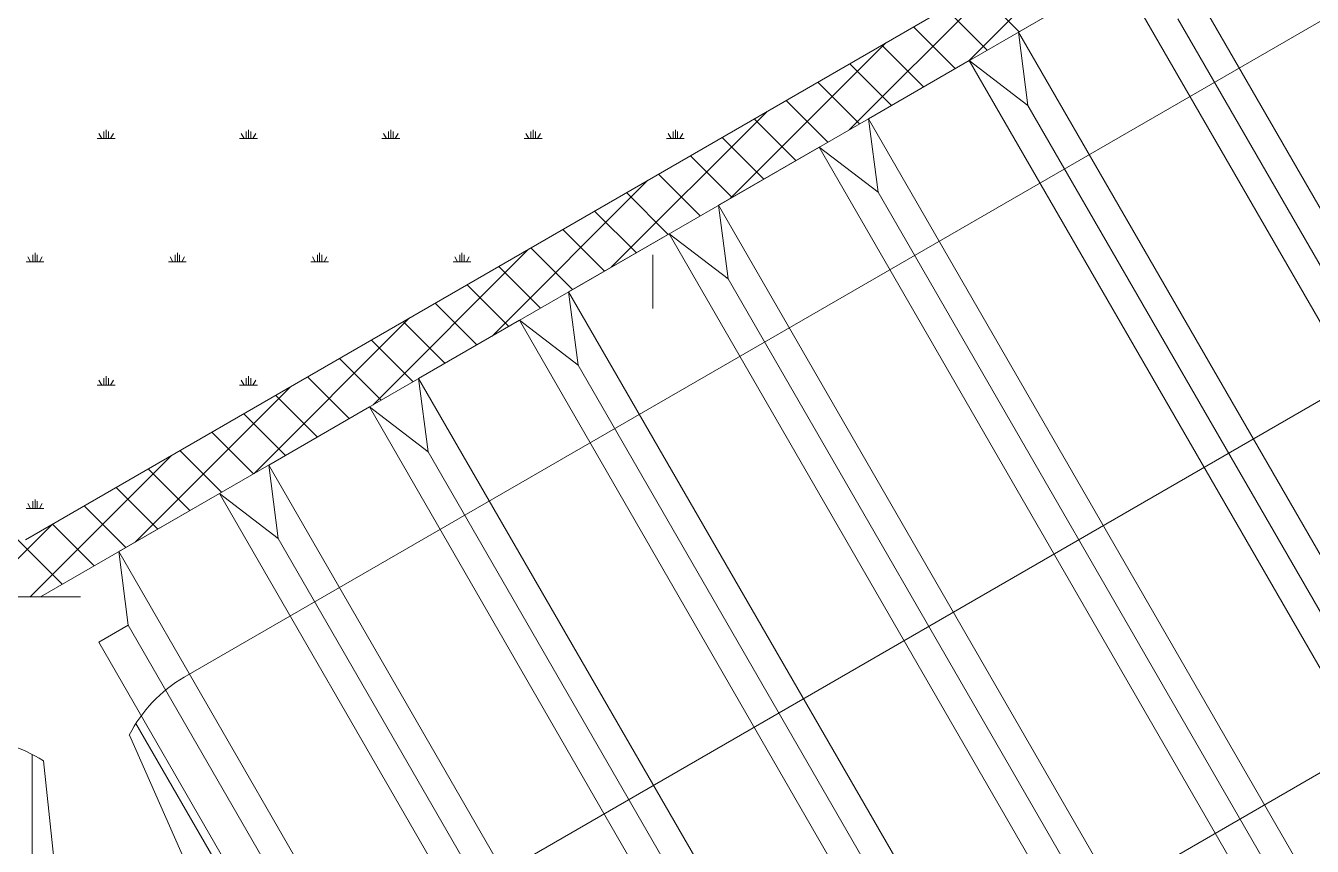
# Model space of a CAD drawing. Header units: inches. Extents: x 0 to 157513, y -28488 to 35640.
# Drawn here: x 33617.8 to 33843.8, y 17340.5 to 17484.6 of the extents above; entities that cross this region are included whole.
import ezdxf

# ---------------------------------------------------------------- set-up
doc = ezdxf.new("R2010")
doc.units = ezdxf.units.IN
doc.header["$LTSCALE"] = 400
doc.header["$MEASUREMENT"] = 0
doc.linetypes.add('CENTER', pattern=[2, 1.25, -0.25, 0.25, -0.25])
doc.linetypes.add('PHANTOM', pattern=[2.5, 1.25, -0.25, 0.25, -0.25, 0.25, -0.25])
doc.layers.add('BF STR', color=8, linetype='PHANTOM', lineweight=5)
doc.layers.add('cen', color=1, linetype='CENTER')

# ---------------------------------------------------------------- blocks, each defined once
blk = doc.blocks.new('611bf4 strgaele')
at = {"layer": 'BF STR'}
blk.add_line((-269600.72, 32448.64, -159.78), (-269600.72, 31439.26, -159.78), dxfattribs=at)
blk = doc.blocks.new('convcs611bc3')
at = {"layer": 'BF STR'}
for p, q in [((-31422.17, 65998.51, -1665.06), (-31112.86, 66177.09, -1665.06)), ((-31450.07, 66022.64, -1665.06), (-31186.04, 66175.08, -1665.06)), ((-31181.04, 66166.42, -1665.06), (-31447.39, 66012.64, -1665.06)), ((-31056.51, 66143.06, -1665.06), (-31424.42, 65930.64, -1665.06)), ((-31284.41, 66106.74, -1665.06), (-31257.09, 66134.06, -1665.06)), ((-31167.27, 65985, -1665.06), (-31249.27, 66127.03, -1665.06)), ((-31167.27, 65985, -1665.06), (-31249.27, 66127.03, -1665.06)), ((-31305.33, 66094.66, -1665.06), (-31278.01, 66121.98, -1665.06)), ((-31257.93, 66122.03, -1665.06), (-31275.61, 66111.82, -1665.06)), ((-31175.93, 65980, -1665.06), (-31257.93, 66122.03, -1665.06)), ((-31275.5, 66111.88, -1665.06), (-31282.82, 66119.2, -1665.06)), ((-31281.11, 66108.65, -1665.06), (-31288.43, 66115.97, -1665.06)), ((-31177.6, 65992.89, -1665.06), (-31247.6, 66114.14, -1665.06)), ((-31286.71, 66105.41, -1665.06), (-31294.03, 66112.73, -1665.06)), ((-31193.61, 65969.79, -1665.06), (-31275.61, 66111.82, -1665.06)), ((-31275.61, 66111.82, -1665.06), (-31273.94, 66098.93, -1665.06)), ((-31193.61, 65969.79, -1665.06), (-31275.61, 66111.82, -1665.06)), ((-31326.24, 66082.59, -1665.06), (-31298.92, 66109.91, -1665.06)), ((-31292.31, 66102.18, -1665.06), (-31299.63, 66109.5, -1665.06)), ((-31284.27, 66106.82, -1665.06), (-31301.95, 66096.61, -1665.06)), ((-31284.27, 66106.82, -1665.06), (-31273.94, 66098.93, -1665.06)), ((-31202.27, 65964.79, -1665.06), (-31284.27, 66106.82, -1665.06)), ((-31297.92, 66098.94, -1665.06), (-31305.24, 66106.26, -1665.06)), ((-31303.52, 66095.71, -1665.06), (-31310.84, 66103.03, -1665.06)), ((-31347.15, 66070.51, -1665.06), (-31319.83, 66097.84, -1665.06)), ((-31309.12, 66092.47, -1665.06), (-31316.44, 66099.79, -1665.06)), ((-31203.94, 65977.68, -1665.06), (-31273.94, 66098.93, -1665.06)), ((-31314.73, 66089.24, -1665.06), (-31322.05, 66096.56, -1665.06)), ((-31219.95, 65954.58, -1665.06), (-31301.95, 66096.61, -1665.06)), ((-31301.95, 66096.61, -1665.06), (-31300.28, 66083.72, -1665.06)), ((-31219.95, 65954.58, -1665.06), (-31301.95, 66096.61, -1665.06)), ((-31437.43, 66093.11, -5988.03), (-31434.31, 66093.11, -5988.03)), ((-31436.65, 66093.11, -5988.03), (-31437.15, 66093.98, -5988.03)), ((-31436.26, 66093.11, -5988.03), (-31436.26, 66094.36, -5988.03)), ((-31435.87, 66093.11, -5988.03), (-31435.87, 66094.67, -5988.03)), ((-31435.48, 66093.11, -5988.03), (-31435.48, 66094.36, -5988.03)), ((-31435.09, 66093.11, -5988.03), (-31434.59, 66093.98, -5988.03)), ((-31412.43, 66093.11, -5988.03), (-31409.31, 66093.11, -5988.03)), ((-31411.65, 66093.11, -5988.03), (-31412.15, 66093.98, -5988.03)), ((-31411.26, 66093.11, -5988.03), (-31411.26, 66094.36, -5988.03)), ((-31410.87, 66093.11, -5988.03), (-31410.87, 66094.67, -5988.03)), ((-31410.48, 66093.11, -5988.03), (-31410.48, 66094.36, -5988.03)), ((-31410.09, 66093.11, -5988.03), (-31409.59, 66093.98, -5988.03)), ((-31387.43, 66093.11, -5988.03), (-31384.31, 66093.11, -5988.03)), ((-31386.65, 66093.11, -5988.03), (-31387.15, 66093.98, -5988.03)), ((-31386.26, 66093.11, -5988.03), (-31386.26, 66094.36, -5988.03)), ((-31385.87, 66093.11, -5988.03), (-31385.87, 66094.67, -5988.03)), ((-31385.48, 66093.11, -5988.03), (-31385.48, 66094.36, -5988.03)), ((-31385.09, 66093.11, -5988.03), (-31384.59, 66093.98, -5988.03)), ((-31362.43, 66093.11, -5988.03), (-31359.31, 66093.11, -5988.03)), ((-31361.65, 66093.11, -5988.03), (-31362.15, 66093.98, -5988.03)), ((-31361.26, 66093.11, -5988.03), (-31361.26, 66094.36, -5988.03)), ((-31360.87, 66093.11, -5988.03), (-31360.87, 66094.67, -5988.03)), ((-31360.48, 66093.11, -5988.03), (-31360.48, 66094.36, -5988.03)), ((-31360.09, 66093.11, -5988.03), (-31359.59, 66093.98, -5988.03)), ((-31337.43, 66093.11, -5988.03), (-31334.31, 66093.11, -5988.03)), ((-31336.65, 66093.11, -5988.03), (-31337.15, 66093.98, -5988.03)), ((-31336.26, 66093.11, -5988.03), (-31336.26, 66094.36, -5988.03)), ((-31335.87, 66093.11, -5988.03), (-31335.87, 66094.67, -5988.03)), ((-31335.48, 66093.11, -5988.03), (-31335.48, 66094.36, -5988.03)), ((-31335.09, 66093.11, -5988.03), (-31334.59, 66093.98, -5988.03)), ((-31320.33, 66086, -1665.06), (-31327.65, 66093.32, -1665.06)), ((-31310.61, 66091.61, -1665.06), (-31328.29, 66081.4, -1665.06)), ((-31310.61, 66091.61, -1665.06), (-31300.28, 66083.72, -1665.06)), ((-31228.61, 65949.58, -1665.06), (-31310.61, 66091.61, -1665.06)), ((-31325.93, 66082.77, -1665.06), (-31333.25, 66090.09, -1665.06)), ((-31331.54, 66079.53, -1665.06), (-31338.86, 66086.85, -1665.06)), ((-31368.07, 66058.44, -1665.06), (-31340.75, 66085.76, -1665.06)), ((-31337.14, 66076.29, -1665.06), (-31344.46, 66083.62, -1665.06)), ((-31230.28, 65962.48, -1665.06), (-31300.28, 66083.72, -1665.06)), ((-31342.74, 66073.06, -1665.06), (-31350.07, 66080.38, -1665.06)), ((-31246.29, 65939.38, -1665.06), (-31328.29, 66081.4, -1665.06)), ((-31328.29, 66081.4, -1665.06), (-31326.62, 66068.51, -1665.06)), ((-31246.29, 65939.38, -1665.06), (-31328.29, 66081.4, -1665.06)), ((-31365.02, 65899.52, -1665.06), (-31055.71, 66078.1, -1665.06)), ((-31348.35, 66069.82, -1665.06), (-31355.67, 66077.14, -1665.06)), ((-31336.95, 66076.4, -1665.06), (-31354.63, 66066.2, -1665.06)), ((-31336.95, 66076.4, -1665.06), (-31326.62, 66068.51, -1665.06)), ((-31254.95, 65934.38, -1665.06), (-31336.95, 66076.4, -1665.06)), ((-31448.37, 66071.46, -5988.03), (-31448.37, 66073.02, -5988.03)), ((-31423.37, 66071.46, -5988.03), (-31423.37, 66073.02, -5988.03)), ((-31398.37, 66071.46, -5988.03), (-31398.37, 66073.02, -5988.03)), ((-31388.98, 66046.37, -1665.06), (-31361.66, 66073.69, -1665.06)), ((-31373.37, 66071.46, -5988.03), (-31373.37, 66073.02, -5988.03)), ((-31353.95, 66066.59, -1665.06), (-31361.27, 66073.91, -1665.06)), ((-31449.93, 66071.46, -5988.03), (-31446.81, 66071.46, -5988.03)), ((-31449.15, 66071.46, -5988.03), (-31449.65, 66072.33, -5988.03)), ((-31448.76, 66071.46, -5988.03), (-31448.76, 66072.71, -5988.03)), ((-31447.98, 66071.46, -5988.03), (-31447.98, 66072.71, -5988.03)), ((-31447.59, 66071.46, -5988.03), (-31447.09, 66072.33, -5988.03)), ((-31424.93, 66071.46, -5988.03), (-31421.81, 66071.46, -5988.03)), ((-31424.15, 66071.46, -5988.03), (-31424.65, 66072.33, -5988.03)), ((-31423.76, 66071.46, -5988.03), (-31423.76, 66072.71, -5988.03)), ((-31422.98, 66071.46, -5988.03), (-31422.98, 66072.71, -5988.03)), ((-31422.59, 66071.46, -5988.03), (-31422.09, 66072.33, -5988.03)), ((-31399.93, 66071.46, -5988.03), (-31396.81, 66071.46, -5988.03)), ((-31399.15, 66071.46, -5988.03), (-31399.65, 66072.33, -5988.03)), ((-31398.76, 66071.46, -5988.03), (-31398.76, 66072.71, -5988.03)), ((-31397.98, 66071.46, -5988.03), (-31397.98, 66072.71, -5988.03)), ((-31397.59, 66071.46, -5988.03), (-31397.09, 66072.33, -5988.03)), ((-31374.93, 66071.46, -5988.03), (-31371.81, 66071.46, -5988.03)), ((-31374.15, 66071.46, -5988.03), (-31374.65, 66072.33, -5988.03)), ((-31373.76, 66071.46, -5988.03), (-31373.76, 66072.71, -5988.03)), ((-31372.98, 66071.46, -5988.03), (-31372.98, 66072.71, -5988.03)), ((-31372.59, 66071.46, -5988.03), (-31372.09, 66072.33, -5988.03)), ((-31359.56, 66063.35, -1665.06), (-31366.88, 66070.67, -1665.06)), ((-31256.62, 65947.27, -1665.06), (-31326.62, 66068.51, -1665.06)), ((-31365.16, 66060.12, -1665.06), (-31372.48, 66067.44, -1665.06)), ((-31272.63, 65924.17, -1665.06), (-31354.63, 66066.2, -1665.06)), ((-31354.63, 66066.2, -1665.06), (-31352.96, 66053.3, -1665.06)), ((-31272.63, 65924.17, -1665.06), (-31354.63, 66066.2, -1665.06)), ((-31370.76, 66056.88, -1665.06), (-31378.08, 66064.2, -1665.06)), ((-31409.89, 66034.29, -1665.06), (-31382.57, 66061.61, -1665.06)), ((-31376.37, 66053.65, -1665.06), (-31383.69, 66060.97, -1665.06)), ((-31363.29, 66061.2, -1665.06), (-31380.98, 66050.99, -1665.06)), ((-31363.29, 66061.2, -1665.06), (-31352.96, 66053.3, -1665.06)), ((-31281.29, 65919.17, -1665.06), (-31363.29, 66061.2, -1665.06)), ((-31381.97, 66050.41, -1665.06), (-31389.29, 66057.73, -1665.06)), ((-31387.57, 66047.18, -1665.06), (-31394.89, 66054.5, -1665.06)), ((-31282.96, 65932.06, -1665.06), (-31352.96, 66053.3, -1665.06)), ((-31436.65, 66049.81, -5988.03), (-31437.15, 66050.68, -5988.03)), ((-31436.26, 66049.81, -5988.03), (-31436.26, 66051.06, -5988.03)), ((-31435.87, 66049.81, -5988.03), (-31435.87, 66051.37, -5988.03)), ((-31435.48, 66049.81, -5988.03), (-31435.48, 66051.06, -5988.03)), ((-31435.09, 66049.81, -5988.03), (-31434.59, 66050.68, -5988.03)), ((-31411.65, 66049.81, -5988.03), (-31412.15, 66050.68, -5988.03)), ((-31411.26, 66049.81, -5988.03), (-31411.26, 66051.06, -5988.03)), ((-31410.87, 66049.81, -5988.03), (-31410.87, 66051.37, -5988.03)), ((-31410.48, 66049.81, -5988.03), (-31410.48, 66051.06, -5988.03)), ((-31410.09, 66049.81, -5988.03), (-31409.59, 66050.68, -5988.03)), ((-31393.18, 66043.94, -1665.06), (-31400.5, 66051.26, -1665.06)), ((-31298.98, 65908.96, -1665.06), (-31380.98, 66050.99, -1665.06)), ((-31380.98, 66050.99, -1665.06), (-31379.31, 66038.09, -1665.06)), ((-31298.98, 65908.96, -1665.06), (-31380.98, 66050.99, -1665.06)), ((-31437.43, 66049.81, -5988.03), (-31434.31, 66049.81, -5988.03)), ((-31430.8, 66022.22, -1665.06), (-31403.48, 66049.54, -1665.06)), ((-31412.43, 66049.81, -5988.03), (-31409.31, 66049.81, -5988.03)), ((-31398.78, 66040.71, -1665.06), (-31406.1, 66048.03, -1665.06)), ((-31389.64, 66045.99, -1665.06), (-31407.32, 66035.78, -1665.06)), ((-31389.64, 66045.99, -1665.06), (-31379.31, 66038.09, -1665.06)), ((-31307.64, 65903.96, -1665.06), (-31389.64, 66045.99, -1665.06)), ((-31404.38, 66037.47, -1665.06), (-31411.7, 66044.79, -1665.06)), ((-31409.99, 66034.24, -1665.06), (-31417.31, 66041.56, -1665.06)), ((-31449.22, 66012.64, -1665.06), (-31424.4, 66037.46, -1665.06)), ((-31415.59, 66031, -1665.06), (-31422.91, 66038.32, -1665.06)), ((-31309.31, 65916.85, -1665.06), (-31379.31, 66038.09, -1665.06)), ((-31421.2, 66027.77, -1665.06), (-31428.52, 66035.09, -1665.06)), ((-31325.32, 65893.75, -1665.06), (-31407.32, 66035.78, -1665.06)), ((-31407.32, 66035.78, -1665.06), (-31405.65, 66022.89, -1665.06)), ((-31325.32, 65893.75, -1665.06), (-31407.32, 66035.78, -1665.06)), ((-31426.8, 66024.53, -1665.06), (-31434.12, 66031.85, -1665.06)), ((-31433.66, 66020.57, -1665.06), (-31415.98, 66030.78, -1665.06)), ((-31415.98, 66030.78, -1665.06), (-31405.65, 66022.89, -1665.06)), ((-31333.98, 65888.75, -1665.06), (-31415.98, 66030.78, -1665.06)), ((-31449.93, 66028.16, -5988.03), (-31446.81, 66028.16, -5988.03)), ((-31449.15, 66028.16, -5988.03), (-31449.65, 66029.02, -5988.03)), ((-31448.76, 66028.16, -5988.03), (-31448.76, 66029.41, -5988.03)), ((-31448.37, 66028.16, -5988.03), (-31448.37, 66029.72, -5988.03)), ((-31447.98, 66028.16, -5988.03), (-31447.98, 66029.41, -5988.03)), ((-31447.59, 66028.16, -5988.03), (-31447.09, 66029.02, -5988.03)), ((-31432.4, 66021.3, -1665.06), (-31439.72, 66028.62, -1665.06)), ((-31458.06, 66012.64, -1665.06), (-31445.31, 66025.39, -1665.06)), ((-31438.01, 66018.06, -1665.06), (-31445.33, 66025.38, -1665.06)), ((-31443.61, 66014.83, -1665.06), (-31451.42, 66022.64, -1665.06)), ((-31335.65, 65901.64, -1665.06), (-31405.65, 66022.89, -1665.06)), ((-31351.66, 65878.54, -1665.06), (-31433.66, 66020.57, -1665.06)), ((-31433.66, 66020.57, -1665.06), (-31431.99, 66007.68, -1665.06)), ((-31440.39, 66012.64, -1665.06), (-31830.38, 66012.64, -1665.06)), ((-31447.39, 66012.64, -1665.06), (-31830.38, 66012.64, -1665.06)), ((-31431.99, 66007.68, -1665.06), (-31437.19, 66004.68, -1665.06)), ((-31361.99, 65886.43, -1665.06), (-31431.99, 66007.68, -1665.06)), ((-31437.19, 66004.68, -1665.06), (-31367.19, 65883.43, -1665.06)), ((-31430.65, 65990.36, -1665.06), (-31376.32, 65896.25, -1665.06)), ((-31431.8, 65988.35, -1665.06), (-31416.68, 65954.16, -1665.06)), ((-31448.89, 65876.31, -1665.06), (-31448.89, 65984.97, -1665.06)), ((-31446.89, 65983.81, -1665.06), (-31442.89, 65946.64, -1665.06))]:
    blk.add_line(p, q, dxfattribs=at)
for centre, start, end in [((-31409.65, 65976.99, -1665.06), 120.1947, 152.8576), ((-31460.4, 65962.89, -1665.06), 57.1424, 89.8053)]:
    blk.add_arc(centre, 24.9, start, end, dxfattribs=at)

msp = doc.modelspace()

# ---------------------------------------------------------------- block references
msp.add_blockref('convcs611bc3', (65067.81, -48628.29, 202.8))
at = {"layer": 'cen', "ltscale": 0.5}
msp.add_blockref('611bf4 strgaele', (303328.68, -14004.25, 169.38), dxfattribs=at)

doc.saveas('drawing.dxf')
